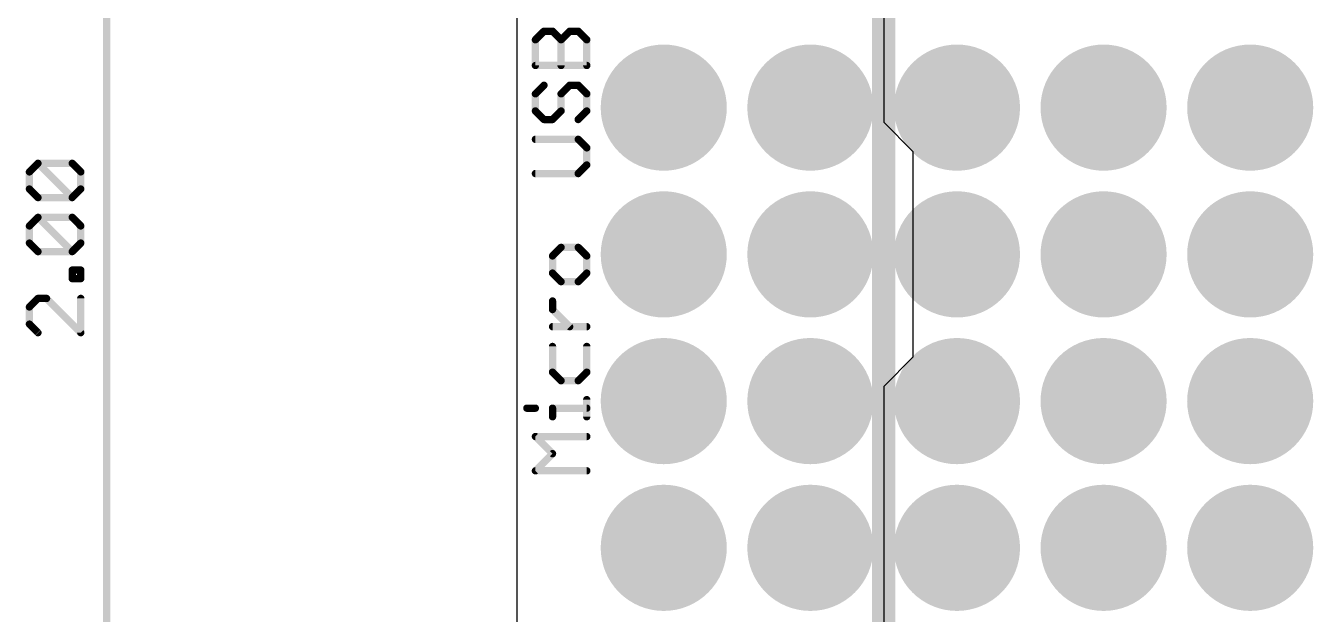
# Model space of a CAD drawing. Extents: x -40.9 to 40.6, y -25.5 to 30.2.
# Drawn here: x -40.26 to -17.96, y -6.23 to 3.96 of the extents above; entities that cross this region are included whole.
import ezdxf

# ---------------------------------------------------------------- set-up
doc = ezdxf.new("R2010")
doc.units = 0
for name, color, linetype in [('18', 110, 'CONTINUOUS'), ('20', 53, 'CONTINUOUS'), ('21', 40, 'CONTINUOUS'), ('47', 253, 'CONTINUOUS')]:
    doc.layers.add(name, color=color, linetype=linetype)

# ---------------------------------------------------------------- blocks, each defined once
blk = doc.blocks.new('ROUNDV')
at = {"const_width": 0.5}
blk.add_lwpolyline([(0, -0.25, 1), (0, 0.25, 1), (0, -0.25)], format="xyb", dxfattribs=at)

msp = doc.modelspace()

# ---------------------------------------------------------------- linework, layer by layer
at = {"layer": '20'}
msp.add_line((-31.75, -22.86), (-31.75, 22.86), dxfattribs=at)
at = {"layer": '21'}
for p, q in [((-25.4, 8.89), (-25.4, 2.286)), ((-25.4, 2.286), (-24.892, 1.778)), ((-24.892, 1.778), (-24.892, -1.778)), ((-24.892, -1.778), (-25.4, -2.286)), ((-25.4, -2.286), (-25.4, -8.89))]:
    msp.add_line(p, q, dxfattribs=at)
for points, const_width in [([(-25.4, -8.89), (-25.4, 8.89)], 0.4064), ([(-31.4333, 3.7148), (-31.285, 3.8631)], 0.127), ([(-31.285, 3.8631), (-31.1367, 3.8631)], 0.127), ([(-31.1367, 3.8631), (-30.9884, 3.7148)], 0.127), ([(-30.9884, 3.7148), (-30.8401, 3.8631)], 0.127), ([(-30.8401, 3.8631), (-30.6918, 3.8631)], 0.127), ([(-30.6918, 3.8631), (-30.5435, 3.7148)], 0.127), ([(-31.4333, 3.2699), (-31.4333, 3.7148)], 0.127), ([(-30.9884, 3.2699), (-30.9884, 3.7148)], 0.127), ([(-30.5435, 3.7148), (-30.5435, 3.2699)], 0.127), ([(-30.5435, 3.2699), (-31.4333, 3.2699)], 0.127), ([(-31.285, 2.9275), (-31.4333, 2.7792)], 0.127), ([(-30.9884, 2.7792), (-30.8401, 2.9275)], 0.127), ([(-30.8401, 2.9275), (-30.6918, 2.9275)], 0.127), ([(-30.6918, 2.9275), (-30.5435, 2.7792)], 0.127), ([(-31.4333, 2.7792), (-31.4333, 2.4827)], 0.127), ([(-30.9884, 2.4827), (-30.9884, 2.7792)], 0.127), ([(-30.5435, 2.7792), (-30.5435, 2.4827)], 0.127), ([(-31.4333, 2.4827), (-31.285, 2.3344)], 0.127), ([(-31.1367, 2.3344), (-30.9884, 2.4827)], 0.127), ([(-30.5435, 2.4827), (-30.6918, 2.3344)], 0.127), ([(-31.285, 2.3344), (-31.1367, 2.3344)], 0.127), ([(-30.6918, 1.992), (-31.4333, 1.992)], 0.127), ([(-30.5435, 1.8437), (-30.6918, 1.992)], 0.127), ([(-30.5435, 1.5471), (-30.5435, 1.8437)], 0.127), ([(-30.6918, 1.3989), (-30.5435, 1.5471)], 0.127), ([(-31.4333, 1.3989), (-30.6918, 1.3989)], 0.127), ([(-30.9884, 0.121), (-31.1367, -0.0273)], 0.127), ([(-31.1367, -0.0273), (-31.1367, -0.3239)], 0.127), ([(-30.6918, 0.121), (-30.9884, 0.121)], 0.127), ([(-30.5435, -0.0273), (-30.6918, 0.121)], 0.127), ([(-30.5435, -0.3239), (-30.5435, -0.0273)], 0.127), ([(-31.1367, -0.3239), (-30.9884, -0.4722)], 0.127), ([(-30.9884, -0.4722), (-30.6918, -0.4722)], 0.127), ([(-30.6918, -0.4722), (-30.5435, -0.3239)], 0.127), ([(-31.1367, -0.9552), (-31.1367, -0.8069)], 0.127), ([(-30.8401, -1.2518), (-31.1367, -0.9552)], 0.127), ([(-30.5435, -1.2518), (-31.1367, -1.2518)], 0.127), ([(-31.1367, -1.5941), (-31.1367, -2.039)], 0.127), ([(-30.5435, -2.039), (-30.5435, -1.5941)], 0.127), ([(-31.1367, -2.039), (-30.9884, -2.1873)], 0.127), ([(-30.6918, -2.1873), (-30.5435, -2.039)], 0.127), ([(-30.9884, -2.1873), (-30.6918, -2.1873)], 0.127), ([(-30.5435, -2.811), (-30.5435, -2.5144)], 0.127), ([(-31.5816, -2.6627), (-31.4333, -2.6627)], 0.127), ([(-31.1367, -2.811), (-31.1367, -2.6627)], 0.127), ([(-31.1367, -2.6627), (-30.5435, -2.6627)], 0.127), ([(-31.1367, -3.4499), (-31.4333, -3.1533)], 0.127), ([(-31.4333, -3.1533), (-30.5435, -3.1533)], 0.127), ([(-31.4333, -3.7465), (-31.1367, -3.4499)], 0.127), ([(-30.5435, -3.7465), (-31.4333, -3.7465)], 0.127)]:
    msp.add_lwpolyline(points, dxfattribs=dict(at, const_width=const_width))
at = {"layer": '21', "const_width": 0.0635}
for points in [[(-31.285, 3.8948, 1), (-31.285, 3.8313)], [(-31.2625, 3.8406, 1), (-31.3074, 3.8855)], [(-31.1142, 3.8855, 1), (-31.1591, 3.8406)], [(-31.1367, 3.8313, 1), (-31.1367, 3.8948)], [(-30.8401, 3.8948, 1), (-30.8401, 3.8313)], [(-30.8176, 3.8406, 1), (-30.8625, 3.8855)], [(-30.6693, 3.8855, 1), (-30.7142, 3.8406)], [(-30.6918, 3.8313, 1), (-30.6918, 3.8948)], [(-31.4015, 3.7148, 1), (-31.465, 3.7148)], [(-31.4557, 3.7372, 1), (-31.4108, 3.6923)], [(-30.9566, 3.7148, 1), (-31.0201, 3.7148)], [(-31.0108, 3.7372, 1), (-30.9659, 3.6923)], [(-31.0108, 3.6923, 1), (-30.9659, 3.7372)], [(-30.5118, 3.7148, 1), (-30.5753, 3.7148)], [(-30.566, 3.6923, 1), (-30.521, 3.7372)], [(-31.4333, 3.3016, 1), (-31.4333, 3.2381)], [(-31.465, 3.2699, 1), (-31.4015, 3.2699)], [(-31.0201, 3.2699, 1), (-30.9566, 3.2699)], [(-30.5753, 3.2699, 1), (-30.5118, 3.2699)], [(-30.5435, 3.2381, 1), (-30.5435, 3.3016)], [(-31.2625, 2.9051, 1), (-31.3074, 2.95)], [(-30.8401, 2.9593, 1), (-30.8401, 2.8958)], [(-30.8176, 2.9051, 1), (-30.8625, 2.95)], [(-30.6693, 2.95, 1), (-30.7142, 2.9051)], [(-30.6918, 2.8958, 1), (-30.6918, 2.9593)], [(-31.4015, 2.7792, 1), (-31.465, 2.7792)], [(-31.4557, 2.8017, 1), (-31.4108, 2.7568)], [(-30.9566, 2.7792, 1), (-31.0201, 2.7792)], [(-31.0108, 2.8017, 1), (-30.9659, 2.7568)], [(-30.5118, 2.7792, 1), (-30.5753, 2.7792)], [(-30.566, 2.7568, 1), (-30.521, 2.8017)], [(-31.465, 2.4827, 1), (-31.4015, 2.4827)], [(-31.4108, 2.5051, 1), (-31.4557, 2.4602)], [(-31.0201, 2.4827, 1), (-30.9566, 2.4827)], [(-30.9659, 2.4602, 1), (-31.0108, 2.5051)], [(-30.5753, 2.4827, 1), (-30.5118, 2.4827)], [(-30.521, 2.4602, 1), (-30.566, 2.5051)], [(-31.285, 2.3661, 1), (-31.285, 2.3026)], [(-31.3074, 2.3119, 1), (-31.2625, 2.3568)], [(-31.1591, 2.3568, 1), (-31.1142, 2.3119)], [(-31.1367, 2.3026, 1), (-31.1367, 2.3661)], [(-30.7142, 2.3568, 1), (-30.6693, 2.3119)], [(-31.4333, 2.0238, 1), (-31.4333, 1.9603)], [(-30.6693, 2.0145, 1), (-30.7142, 1.9696)], [(-30.6918, 1.9603, 1), (-30.6918, 2.0238)], [(-30.5118, 1.8437, 1), (-30.5753, 1.8437)], [(-30.566, 1.8213, 1), (-30.521, 1.8662)], [(-30.5753, 1.5471, 1), (-30.5118, 1.5471)], [(-30.521, 1.5247, 1), (-30.566, 1.5696)], [(-31.4333, 1.4306, 1), (-31.4333, 1.3671)], [(-30.7142, 1.4213, 1), (-30.6693, 1.3764)], [(-30.6918, 1.3671, 1), (-30.6918, 1.4306)], [(-31.1049, -0.0273, 1), (-31.1684, -0.0273)], [(-31.1591, -0.0049, 1), (-31.1142, -0.0498)], [(-30.9884, 0.1527, 1), (-30.9884, 0.0892)], [(-30.9659, 0.0985, 1), (-31.0108, 0.1434)], [(-30.6693, 0.1434, 1), (-30.7142, 0.0985)], [(-30.6918, 0.0892, 1), (-30.6918, 0.1527)], [(-30.5118, -0.0273, 1), (-30.5753, -0.0273)], [(-30.566, -0.0498, 1), (-30.521, -0.0049)], [(-31.1142, -0.3014, 1), (-31.1591, -0.3463)], [(-31.1684, -0.3239, 1), (-31.1049, -0.3239)], [(-30.9884, -0.4404, 1), (-30.9884, -0.5039)], [(-31.0108, -0.4946, 1), (-30.9659, -0.4497)], [(-30.7142, -0.4497, 1), (-30.6693, -0.4946)], [(-30.6918, -0.5039, 1), (-30.6918, -0.4404)], [(-30.5753, -0.3239, 1), (-30.5118, -0.3239)], [(-30.521, -0.3463, 1), (-30.566, -0.3014)], [(-31.1142, -0.9327, 1), (-31.1591, -0.9777)], [(-31.1049, -0.8069, 1), (-31.1684, -0.8069)], [(-31.1684, -0.9552, 1), (-31.1049, -0.9552)], [(-31.1367, -1.22, 1), (-31.1367, -1.2835)], [(-30.8625, -1.2742, 1), (-30.8176, -1.2293)], [(-30.5435, -1.2835, 1), (-30.5435, -1.22)], [(-31.1049, -1.5941, 1), (-31.1684, -1.5941)], [(-30.5118, -1.5941, 1), (-30.5753, -1.5941)], [(-31.1142, -2.0166, 1), (-31.1591, -2.0615)], [(-31.1684, -2.039, 1), (-31.1049, -2.039)], [(-30.5753, -2.039, 1), (-30.5118, -2.039)], [(-30.521, -2.0615, 1), (-30.566, -2.0166)], [(-30.9884, -2.1556, 1), (-30.9884, -2.2191)], [(-31.0108, -2.2098, 1), (-30.9659, -2.1649)], [(-30.7142, -2.1649, 1), (-30.6693, -2.2098)], [(-30.6918, -2.2191, 1), (-30.6918, -2.1556)], [(-30.5118, -2.5144, 1), (-30.5753, -2.5144)], [(-31.5816, -2.6309, 1), (-31.5816, -2.6944)], [(-31.4333, -2.6944, 1), (-31.4333, -2.6309)], [(-31.1367, -2.6309, 1), (-31.1367, -2.6944)], [(-31.1049, -2.6627, 1), (-31.1684, -2.6627)], [(-30.5435, -2.6944, 1), (-30.5435, -2.6309)], [(-31.1684, -2.811, 1), (-31.1049, -2.811)], [(-30.5753, -2.811, 1), (-30.5118, -2.811)], [(-31.4333, -3.1216, 1), (-31.4333, -3.1851)], [(-31.4108, -3.1309, 1), (-31.4557, -3.1758)], [(-30.5435, -3.1851, 1), (-30.5435, -3.1216)], [(-31.1142, -3.4724, 1), (-31.1591, -3.4275)], [(-31.1591, -3.4724, 1), (-31.1142, -3.4275)], [(-31.4333, -3.7147, 1), (-31.4333, -3.7783)], [(-31.4557, -3.724, 1), (-31.4108, -3.769)], [(-30.5435, -3.7783, 1), (-30.5435, -3.7147)]]:
    msp.add_lwpolyline(points, format="xyb", dxfattribs=at)
at = {"layer": '47'}
for points, const_width in [([(-38.862, -25.335), (-38.862, 25.335)], 0.13), ([(-40.1993, 1.428), (-40.051, 1.5763)], 0.127), ([(-40.051, 1.5763), (-39.4578, 1.5763)], 0.127), ([(-39.4578, 0.9831), (-40.051, 1.5763)], 0.127), ([(-39.4578, 1.5763), (-39.3095, 1.428)], 0.127), ([(-40.1993, 1.1314), (-40.1993, 1.428)], 0.127), ([(-39.3095, 1.428), (-39.3095, 1.1314)], 0.127), ([(-40.051, 0.9831), (-40.1993, 1.1314)], 0.127), ([(-39.3095, 1.1314), (-39.4578, 0.9831)], 0.127), ([(-39.4578, 0.9831), (-40.051, 0.9831)], 0.127), ([(-40.1993, 0.4924), (-40.051, 0.6407)], 0.127), ([(-40.051, 0.6407), (-39.4578, 0.6407)], 0.127), ([(-39.4578, 0.0476), (-40.051, 0.6407)], 0.127), ([(-39.4578, 0.6407), (-39.3095, 0.4924)], 0.127), ([(-40.1993, 0.1959), (-40.1993, 0.4924)], 0.127), ([(-39.3095, 0.4924), (-39.3095, 0.1959)], 0.127), ([(-40.051, 0.0476), (-40.1993, 0.1959)], 0.127), ([(-39.3095, 0.1959), (-39.4578, 0.0476)], 0.127), ([(-39.4578, 0.0476), (-40.051, 0.0476)], 0.127), ([(-39.4578, -0.4202), (-39.4578, -0.2719)], 0.127), ([(-39.4578, -0.2719), (-39.3095, -0.2719)], 0.127), ([(-39.3095, -0.2719), (-39.3095, -0.4202)], 0.127), ([(-39.3095, -0.4202), (-39.4578, -0.4202)], 0.127), ([(-40.051, -0.7625), (-40.1993, -0.9108)], 0.127), ([(-40.1993, -0.9108), (-40.1993, -1.2074)], 0.127), ([(-39.9027, -0.7625), (-40.051, -0.7625)], 0.127), ([(-39.3095, -1.3557), (-39.9027, -0.7625)], 0.127), ([(-39.3095, -0.7625), (-39.3095, -1.3557)], 0.127), ([(-40.1993, -1.2074), (-40.051, -1.3557)], 0.127)]:
    msp.add_lwpolyline(points, dxfattribs=dict(at, const_width=const_width))
at = {"layer": '47', "const_width": 0.0635}
for points in [[(-40.051, 1.608, 1), (-40.051, 1.5445)], [(-40.0285, 1.5987, 1), (-40.0734, 1.5538)], [(-40.0285, 1.5538, 1), (-40.0734, 1.5987)], [(-39.4353, 1.5987, 1), (-39.4802, 1.5538)], [(-39.4578, 1.5445, 1), (-39.4578, 1.608)], [(-40.1675, 1.428, 1), (-40.231, 1.428)], [(-40.2217, 1.4504, 1), (-40.1768, 1.4055)], [(-39.2777, 1.428, 1), (-39.3413, 1.428)], [(-39.332, 1.4055, 1), (-39.287, 1.4504)], [(-40.231, 1.1314, 1), (-40.1675, 1.1314)], [(-40.1768, 1.1538, 1), (-40.2217, 1.1089)], [(-39.3413, 1.1314, 1), (-39.2777, 1.1314)], [(-39.287, 1.1089, 1), (-39.332, 1.1538)], [(-40.051, 1.0148, 1), (-40.051, 0.9513)], [(-40.0734, 0.9606, 1), (-40.0285, 1.0055)], [(-39.4802, 1.0055, 1), (-39.4353, 0.9606)], [(-39.4802, 0.9606, 1), (-39.4353, 1.0055)], [(-39.4578, 0.9513, 1), (-39.4578, 1.0148)], [(-40.051, 0.6725, 1), (-40.051, 0.609)], [(-40.0285, 0.6632, 1), (-40.0734, 0.6183)], [(-40.0285, 0.6183, 1), (-40.0734, 0.6632)], [(-39.4353, 0.6632, 1), (-39.4802, 0.6183)], [(-39.4578, 0.609, 1), (-39.4578, 0.6725)], [(-40.1675, 0.4924, 1), (-40.231, 0.4924)], [(-40.2217, 0.5149, 1), (-40.1768, 0.47)], [(-39.2777, 0.4924, 1), (-39.3413, 0.4924)], [(-39.332, 0.47, 1), (-39.287, 0.5149)], [(-40.231, 0.1959, 1), (-40.1675, 0.1959)], [(-40.1768, 0.2183, 1), (-40.2217, 0.1734)], [(-39.3413, 0.1959, 1), (-39.2777, 0.1959)], [(-39.287, 0.1734, 1), (-39.332, 0.2183)], [(-40.051, 0.0793, 1), (-40.051, 0.0158)], [(-40.0734, 0.0251, 1), (-40.0285, 0.07)], [(-39.4802, 0.07, 1), (-39.4353, 0.0251)], [(-39.4802, 0.0251, 1), (-39.4353, 0.07)], [(-39.4578, 0.0158, 1), (-39.4578, 0.0793)], [(-39.426, -0.2719, 1), (-39.4895, -0.2719)], [(-39.4578, -0.2402, 1), (-39.4578, -0.3037)], [(-39.2777, -0.2719, 1), (-39.3413, -0.2719)], [(-39.3095, -0.3037, 1), (-39.3095, -0.2402)], [(-39.4578, -0.3884, 1), (-39.4578, -0.4519)], [(-39.4895, -0.4202, 1), (-39.426, -0.4202)], [(-39.3413, -0.4202, 1), (-39.2777, -0.4202)], [(-39.3095, -0.4519, 1), (-39.3095, -0.3884)], [(-40.1675, -0.9108, 1), (-40.231, -0.9108)], [(-40.2217, -0.8884, 1), (-40.1768, -0.9333)], [(-40.051, -0.7308, 1), (-40.051, -0.7943)], [(-40.0285, -0.785, 1), (-40.0734, -0.7401)], [(-39.8802, -0.7401, 1), (-39.9251, -0.785)], [(-39.9027, -0.7943, 1), (-39.9027, -0.7308)], [(-39.2777, -0.7625, 1), (-39.3413, -0.7625)], [(-40.231, -1.2074, 1), (-40.1675, -1.2074)], [(-40.1768, -1.185, 1), (-40.2217, -1.2299)], [(-40.0734, -1.3782, 1), (-40.0285, -1.3333)], [(-39.3413, -1.3557, 1), (-39.2777, -1.3557)], [(-39.332, -1.3782, 1), (-39.287, -1.3333)]]:
    msp.add_lwpolyline(points, format="xyb", dxfattribs=at)

# ---------------------------------------------------------------- block references
at = {"layer": '18', "xscale": 2.1844, "yscale": 2.1844}
for p in [(-29.21, 2.54), (-29.21, 2.54), (-26.67, 2.54), (-26.67, 2.54), (-24.13, 2.54), (-24.13, 2.54), (-21.59, 2.54), (-21.59, 2.54), (-19.05, 2.54), (-19.05, 2.54), (-29.21, 0), (-29.21, 0), (-26.67, 0), (-26.67, 0), (-24.13, 0), (-24.13, 0), (-21.59, 0), (-21.59, 0), (-19.05, 0), (-19.05, 0), (-29.21, -2.54), (-29.21, -2.54), (-26.67, -2.54), (-26.67, -2.54), (-24.13, -2.54), (-24.13, -2.54), (-21.59, -2.54), (-21.59, -2.54), (-19.05, -2.54), (-19.05, -2.54), (-29.21, -5.08), (-29.21, -5.08), (-26.67, -5.08), (-26.67, -5.08), (-24.13, -5.08), (-24.13, -5.08), (-21.59, -5.08), (-21.59, -5.08), (-19.05, -5.08), (-19.05, -5.08)]:
    msp.add_blockref('ROUNDV', p, dxfattribs=at)

doc.saveas('drawing.dxf')
